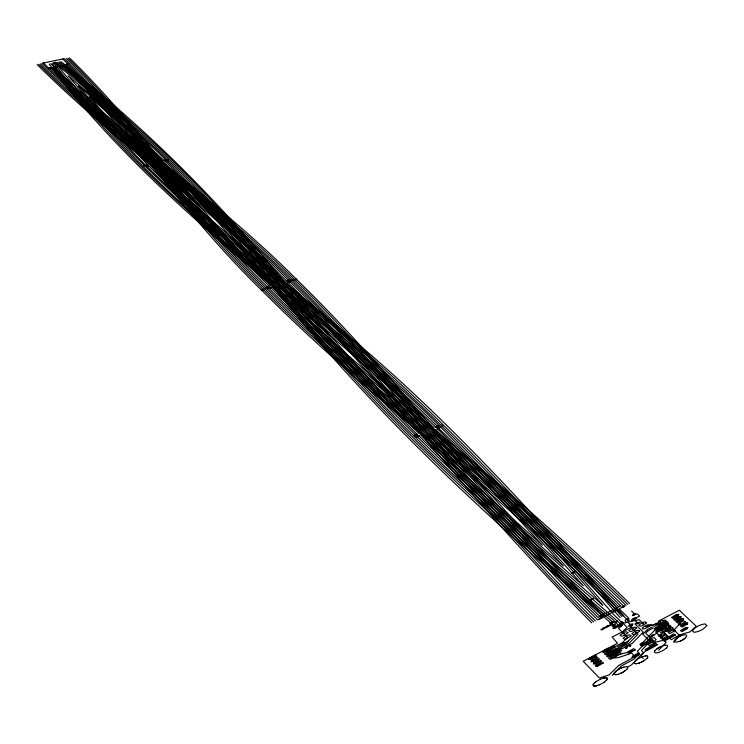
<?xml version="1.0" encoding="UTF-8"?>
<svg xmlns="http://www.w3.org/2000/svg" width="744" height="744" viewBox="0 0 744 744"><rect width="100%" height="100%" fill="white"/><g stroke="black" fill="none" stroke-linecap="round" stroke-linejoin="round"><path stroke-width="1.12" d="M667.684 646.313L667.108 645.225L665.006 645.225M666.41 648.033L664.373 649.614A37.777 25.873 24.4 0 1 660.756 651.567C659.314 652.581 652.488 654.413 654.794 650.749M647.912 657.017L647.057 655.836M634.139 662.811L634.558 661.89M627.778 667.917L626.922 666.717L623.835 667.089M613.874 673.534L614.005 674.417M592.996 685.057L593.768 683.717M593.126 684.75L593.666 685.894M667.731 624.086L668.205 622.654L665.266 620.105L658.338 621.194L679.356 610.238L696.263 626.309L689.874 631.926L680.286 634.66A63.928 43.189 27.8 0 0 675.478 637.264L671.237 639.682L661.518 630.242L666.178 626.96L667.368 624.607M626.82 669.312L627.815 667.898M627.685 645.625L628.01 645.857A3.608 2.511 24.8 0 0 629.173 645.206L628.931 644.964A3.627 2.52 25 0 0 627.694 645.625M606.62 680.053L607.374 678.723L606.955 677.998M602.231 628.652L602.547 628.875A3.562 2.474 23.6 0 0 603.719 628.243L603.477 628.001A3.571 2.483 23.9 0 0 602.24 628.652M666.401 648.043L667.573 646.601M647.81 657.305L647.327 658.003M607.169 679.309L606.267 680.444M612.572 622.523L612.889 622.747A3.543 2.446 23.7 0 0 614.042 622.124L613.744 621.9M634.53 661.909L636.036 660.346M614.172 672.911L615.26 671.73M616.06 621.742L616.376 621.965A3.543 2.446 23.7 0 0 617.529 621.342L617.222 621.119M146.652 166.34A5.664 3.06 5.1 0 0 148.316 165.912L148.688 165.642L147.861 165.605A5.692 3.078 5.2 0 0 146.205 166.042L145.833 166.34L146.652 166.349M647.345 657.994L644.527 660.374A38.056 26.44 24.3 0 1 640.826 662.374M654.776 650.758L656.989 648.796M681.634 619.464L677.7 621.445M679.412 617.343L675.794 619.259M612.349 625.806L612.2 626.346L613.205 626.262A7.933 5.487 23.6 0 0 615.046 625.267L615.344 624.662L614.302 624.718A7.998 5.534 24.2 0 0 612.452 625.713L612.452 625.713M633.051 650.051L629.368 652.023L617.241 654.85L614.042 651.595M673.646 642.156L679.811 635.59L675.571 631.498L674.362 631.777L673.199 630.652L680.23 623.546M658.645 650.265L666.159 642.323L655.678 632.093L657.91 629.768M682.471 625.685L686.117 623.723M677.179 615.13L673.236 617.315M662.337 625.974L663.118 625.165L660.858 622.979L645.401 626.653M656.952 631.721L662.467 628.764M657.891 632.679L652.469 635.571L637.301 651.335L639.44 653.465L634 659.138L621.463 665.889L612.331 675.32M657.854 626.913L641.57 643.802L642.677 644.899M617.827 646.657L628.475 640.984M647.652 631.135L645.634 633.218L650.926 638.417L654.246 637.654L656.152 639.524L653.139 642.667L664.141 640.128L673.227 635.246M647.717 631.07L653.102 627.973M643.058 624.356L643.606 623.798M619.752 648.563L610.266 653.585M610.908 657.975L614.516 654.292L621.686 650.479M637.162 632.093L625.276 644.155L608.378 653.093L606.49 653.483M624.411 634.214L618.59 628.606L621.872 625.304L620.059 625.778M633.907 628.866L633.079 629.712L630.661 627.322L631.823 626.141L627.769 622.142M661.676 627.769L655.985 630.782M626.56 622.421L625.006 620.496L626.504 618.999M627.555 619.613L628.866 618.292L619.185 608.778L623.844 606.379C568.714 552.383 510.812 501.316 451.989 451.385L379.766 389.847L337.19 352.582L293.359 312.201L268.77 288.235L269.486 288.03L267.031 288.784C194.742 219.182 138.533 135.213 67.918 64.114L67.239 64.244M631.628 611.103L634.121 613.549L633.432 614.237L633.916 614.711L633.59 614.163M618.245 625.444L615.26 621.798L611.382 622.663L612.182 623.472L611.735 623.918L602.975 628.447M626.857 669.284L624.886 670.939M606.323 680.416L604.286 682.109M594.065 683.355L594.549 682.908M591.275 661.053L591.006 661.723L592.038 661.63A8.138 5.785 24.3 0 0 593.954 660.57L594.27 659.937L593.191 660.002M417.598 434.477L416.798 434.18A6.901 4.529 13.9 0 0 414.994 434.914L414.687 435.398L415.608 435.352A6.854 4.483 13.5 0 0 417.412 434.617C352.042 369.898 294.001 297.302 233.56 227.571C181.034 166.358 120.695 112.549 57.8 62.264M615.204 671.748L615.725 671.321M594.484 682.946L595.033 682.49M649.019 626.401C650.619 621.342 636.855 630.363 644.602 628.773C648.973 626.346 648.545 627.564 648.303 625.76A8.017 5.459 25 0 1 650.126 624.774L651.102 624.681L650.87 625.313A7.952 5.413 24.5 0 1 649.047 626.29M684.917 638.287C691.511 632.047 677.989 635.609 676.008 638.631C669.349 644.89 682.936 641.347 684.926 638.287L682.146 640.072M635.999 660.365L636.539 659.947M615.679 671.339L616.804 670.493M594.968 682.527L595.563 682.071M632.316 625.016L633.107 623.918L631.303 624.021A12.676 8.705 24.7 0 0 629.164 625.137L628.41 626.299L630.177 626.141A12.508 8.584 23.9 0 0 632.316 625.016M636.511 659.965L637.654 659.156A39.627 27.575 27.1 0 1 641.319 657.175L642.704 656.617M595.498 682.109L596.13 681.653M618.71 665.471L609.029 674.966L599.366 677.979L583.203 661.276L617.529 643.281L612.107 637.041L631.238 627.35L637.924 634.186L629.247 643.104L626.755 644.313A32.606 22.701 26.1 0 0 623.519 646.034L620.375 648.405L614.367 649.428A32.587 22.878 26 0 0 611.094 651.158L608.797 653.046L608.266 654.46C613.372 661.704 621.947 655.678 629.033 654.227C632.874 650.396 635.962 657.901 630.177 659.231L618.962 665.322M53.466 62.747L53.512 62.719A1.99 0.977 3.7 0 1 54.424 62.533C91.717 93.26 130.963 125.429 165.773 160.007L165.168 160.155L167.428 159.607L168.479 160.639L166.247 161.188L166.823 161.039M603.691 682.508L604.342 682.071M656.98 648.805L657.557 648.415A39.358 26.989 27.1 0 1 661.165 646.462L664.439 645.346M624.923 670.911L624.3 671.339A38.316 26.998 24.2 0 1 620.533 673.376L617.79 674.389M616.757 670.521L617.381 670.102A39.869 28.16 27.1 0 1 621.147 668.066L621.835 667.777M596.065 681.69L596.725 681.253A40.148 28.793 27.1 0 1 600.557 679.179M667.136 629.219C662.541 635.413 679.7 626.271 670.186 627.601L660.272 632.744M677.654 637.506L678.221 637.162M591.731 599.264L592.503 598.827M627.992 666.847L631.405 665.006L643.383 652.479L641.375 650.489L650.954 640.519L649.4 640.798L642.751 634.26L647.261 629.619L652.144 627.034M655.362 644.853L647.261 649.205L640.835 655.92L643.43 658.496M682.527 630.242L686.201 628.271M601.031 663.239L597.097 665.294M614.023 657.398L622.003 653.148M655.027 629.843L666.512 624.197L670.967 628.494L662.774 632.865L660.346 635.404L662.579 637.58M594.884 663.053L598.827 660.97M611.521 654.86L619.492 650.619M657.752 630.289L665.396 626.225M612.768 656.124L620.747 651.884M659.017 631.516L666.652 627.443M607.774 651.056L615.744 646.843M653.985 626.625L661.63 622.579M592.643 660.812L596.614 658.71M609.02 652.321L616.99 648.098M655.241 627.843L662.885 623.798M654.06 628.913L661.611 624.914L664.29 622.049M606.527 649.791L614.498 645.587M652.739 625.397L660.374 621.37M590.28 658.645L594.409 656.459M613.056 624.793L615.335 623.611M573.252 572.61L573.987 572.266L602.696 605.03M680.295 640.975L680.937 640.686M599.153 684.889L599.906 684.554M600.501 679.216L602.659 678.379M623.221 623.844L613.819 614.693L546.831 538.758L495.532 482.958L440.764 427.168L438.356 428.153C485.944 472.793 530.258 522.939 573.987 572.266M439.22 425.661L436.83 426.628L437.444 426.358C313.661 303.366 163.252 207.185 56.907 66.913L56.256 67.025M599.208 684.852L596.409 685.791M639.468 662.923L640.854 662.355A38.028 26.421 24.3 0 0 644.546 660.356M413.729 435.714L416.203 434.766L415.543 434.998C348.917 369.554 291.034 296.168 229.859 225.804C177.797 165.308 118.082 111.991 55.837 62.291A1.442 0.707 3.7 0 0 55.047 62.459M621.789 667.805L623.872 667.07M166.693 160.899C254.876 248.189 326.021 350.898 415.264 437.249L417.765 436.291L417.068 436.533L441.471 460.508L490.556 506.487L538.414 549.277L602.649 605.058M638.789 663.164L639.496 662.904M642.677 656.626L645.253 655.901M602.603 678.407L603.328 678.165M638.129 663.36L638.817 663.146M642.1 643.011L643.114 642.928L642.872 643.569A8.054 5.561 24.9 0 1 641.021 644.583L639.98 644.648L640.259 644.034A8.128 5.608 25.4 0 1 642.109 643.021M629.898 651.242L630.912 651.149L630.67 651.809A8.1 5.645 24.9 0 1 628.792 652.832L627.787 652.934L628.029 652.274A8.165 5.692 25.4 0 1 629.908 651.251M626.987 645.68L628.001 645.597L627.759 646.248A8.063 5.608 24.6 0 1 625.881 647.261L624.876 647.364L625.127 646.713A8.128 5.654 25.2 0 1 626.997 645.69M658.626 626.997L657.64 627.08L657.863 626.448A8.026 5.441 25.2 0 1 659.677 625.471L660.663 625.379L660.43 626.002A7.961 5.394 24.7 0 1 658.617 626.987M662.216 626.978L663.202 626.894L662.978 627.527A7.97 5.403 24.8 0 1 661.165 628.513M661.174 628.522L660.188 628.606L660.412 627.973A8.035 5.45 25.3 0 1 662.225 626.987M615.251 610.303L616.237 610.229L615.995 610.843A7.849 5.385 23.2 0 1 614.153 611.81L613.13 611.866L613.419 611.28A7.914 5.431 23.7 0 1 615.26 610.322M603.272 678.193L603.979 677.998M617.836 674.362L616.544 674.678M597.116 685.587L595.795 685.922M143.964 165.512L146.233 164.926L145.629 165.094C113.19 132.99 83.737 98.069 55.196 62.505M638.157 663.341L636.353 663.732M145.015 166.563L147.256 165.977L146.522 165.996M633.572 656.561L637.524 654.497M608.694 655.724L632.149 643.439L643.207 632.075L635.004 624.011L636.836 622.151L633.749 619.129L639.645 616.06L637.45 613.921L633.916 614.711M604.323 651.279L607.922 650.405L622.282 642.788L627.564 637.366L622.319 632.158L627.118 627.304L623.491 623.705M60.627 66.142L61.287 65.984M615.158 627.359L614.646 627.192L620.422 623.872L639.152 619.668L643.495 623.918M43.496 62.961L48.686 68.095L49.364 67.955M611.447 622.737L616.795 621.547M617.195 674.529L613.837 674.278M603.923 678.026L604.584 677.868M664.429 645.346L665.015 645.225M630.596 645.513L630.912 645.746A3.618 2.511 24.8 0 1 629.731 646.369L629.424 646.155A3.627 2.52 25.1 0 1 630.605 645.522M607.411 625.946L607.783 626.095A3.553 2.465 23.6 0 1 606.546 626.783L606.239 626.578A3.571 2.474 23.9 0 1 607.429 625.964M627.75 618.971L628.113 619.12A3.543 2.427 23.9 0 1 626.894 619.799L626.597 619.594A3.553 2.437 24.1 0 1 627.759 618.989M622.049 621.863L622.421 622.012A3.543 2.437 23.9 0 1 621.194 622.7L620.887 622.486A3.562 2.446 24.1 0 1 622.058 621.882M595.851 685.884L594.279 686.052M604.528 677.896L605.142 677.784M645.225 655.91L645.792 655.817M48.769 68.262L48.369 68.002A5.292 2.604 3.6 0 1 49.969 67.657L50.36 67.918A5.273 2.585 3.5 0 1 48.769 68.253M595.293 685.977L593.359 685.819M615.53 674.78L616.032 674.743M605.095 677.812L606.081 677.738M636.38 663.713L635.06 663.732M645.773 655.836L647.075 655.817M144.336 165.363L144.494 165.419A1.786 0.967 5 0 1 143.601 165.661L143.48 165.587A1.786 0.967 5.1 0 1 144.336 165.373M165.094 161.597L165.652 161.55A5.617 3.013 5.5 0 0 167.288 161.123L166.833 160.816A5.645 3.041 5.6 0 0 165.196 161.253C207.743 203.893 248.31 251.872 287.51 298.967C383.718 418.37 498.099 520.986 614.051 620.636M605.588 677.775L606.453 677.784M606.406 677.812L607.178 678.11M634.79 663.639L634.176 662.792M60.934 61.613C140.458 123.783 212.784 194.742 276.703 272.862L286.496 284.422C329.527 335.572 373.618 385.913 421.113 432.989M59.371 61.938C123.374 112.976 184.614 167.819 237.913 230.138C297.433 298.828 354.311 369.973 419.318 433.706M78.464 85.969L124.332 125.336L162.518 161.132M586.756 601.812C481.294 511.463 379.142 416.491 291.22 308.648L284.022 300.065C244.702 252.96 205.614 205.502 161.792 162.452M586.774 601.831L610.34 622.551M52.303 63.398C73.637 93.511 103.137 115.897 131.083 139.5C186.353 185.247 242.339 230.324 293.471 280.767M74.102 90.257L50.583 68.048M295.619 278.507C338.25 319.846 377.775 364.216 416.575 409.107L427.521 421.774C484.204 487.822 541.781 553.211 603.579 614.563M296.865 279.707C219.815 202.089 128.089 140.83 50.722 63.714M293.927 279.047C338.009 321.845 378.733 367.908 418.807 414.427L443.982 443.619C494.648 502.637 546.608 560.604 601.719 615.511M292.225 279.577C400.56 386.517 490.873 510.086 599.859 616.46M629.61 603.468C576.349 551.555 520.521 502.349 463.772 454.296L420.853 417.97C370.819 375.646 320.98 332.968 274.48 286.747M295.173 280.237C218.931 203.995 129.679 142.513 52.164 67.713M627.797 604.398C572.666 550.579 514.764 499.68 455.97 449.915L443.266 439.146C385.197 389.949 326.728 341.04 272.75 287.286M620.124 617.632C519.145 501.633 413.236 389.298 292.922 292.931L278.2 280.627C233.923 243.632 189.636 206.497 148.707 165.754M625.983 605.328C568.072 548.681 507.055 495.327 445.21 443.024L417.31 419.365C367.303 376.938 317.474 334.168 271.021 287.826M441.406 424.982L442.95 426.489M440.764 427.168C348.062 334.177 240.182 258.177 146.661 166.126M288.105 282.469C396.096 390.098 486.455 514.132 595.46 620.961M69.527 57.948C142.402 129.289 199.569 214.821 273.215 285.491M67.974 58.265C140.793 129.679 197.876 215.295 271.486 286.031M164.154 160.723L120.435 120.063L68.085 75.758L109.294 124.202L147.796 164.843M286.84 281.223C209.445 203.447 118.343 141.062 40.381 63.938M618.738 606.816C563.682 552.792 505.827 501.716 447.098 451.738L404.55 415.478C356.543 374.52 308.844 333.079 264.325 288.3M285.138 281.762C207.799 203.893 116.696 141.472 38.79 64.263M616.906 607.755C561.869 553.666 504.032 502.516 445.312 452.482L402.764 416.175C354.776 375.162 307.077 333.675 262.586 288.839M283.427 282.292C206.135 204.358 115.06 141.862 37.2 64.589M284.682 283.538C336 333.963 382.649 389.019 429.279 443.824L438.811 455.002C487.859 512.672 538.312 569.188 591.712 622.877M48.695 68.104C126.145 143.071 215.388 204.693 291.546 281.102L289.165 281.864L289.834 281.641C332.531 323.445 372.102 368.28 410.967 413.627L421.337 425.708C477.983 492.268 535.661 558.074 597.553 619.845L617.213 609.773L628.373 620.756M66.411 58.59C139.193 130.079 196.193 215.769 269.756 286.57M435.817 427.196C380.649 372.809 321.343 322.924 261.981 273.243L253.044 265.72C188.827 212.189 126.75 155.468 74.121 90.266M437.36 428.702L469.25 460.759L504.19 497.559L583.343 585.881L490.203 503.669L451.878 467.967L419.058 435.975M435.584 429.4L496.295 491.803L563.31 566.035L485.19 496.62L420.844 435.231M286.375 282.99C394.376 390.823 484.586 514.96 593.582 621.919M160.871 161.55L126.843 129.437L89.206 96.646L120.733 132.451L151.106 164.006M615.074 608.694C558.195 552.68 498.285 499.866 437.537 448.102L407.452 422.406C357.287 379.533 307.319 336.288 260.846 289.388M62.766 59.009L67.909 64.105M434.04 427.893C310.313 304.584 159.839 208.106 53.698 67.425M623.798 615.734C537.735 518.838 451.078 421.746 351.419 338.353C284.775 280.739 214.681 226.994 152.018 164.917M627.322 619.389L628.289 620.338M432.264 428.591C307.337 304.24 155.626 206.544 49.132 64.04M433.808 430.106L486.409 483.963L542.367 545.278L478.011 487.553L422.666 434.543M621.965 616.683C522.902 503.409 419.709 393.046 302.083 298.604L290.309 288.774C242.563 248.905 194.519 209.231 150.362 165.335M635.423 632.028L636.297 632.884M163.429 162.034C204.628 202.461 241.716 246.766 278.665 291.034L289.109 303.506C384.453 421.439 497.578 522.958 612.191 621.593M621.491 624.914C552.466 562.743 480.485 503.595 415.264 437.249M626.662 636.641L627.499 637.469M613.754 625.49L612.982 624.728L610.991 625.081L601.487 630.001L600.91 629.415M66.644 64.709C137.184 135.854 193.291 219.871 265.524 289.528M65.072 65.035C135.548 136.273 191.58 220.363 263.785 290.067M149.46 164.424L114.39 127.68L78.408 85.979M622.412 642.621L623.398 643.616M63.5 65.36C133.948 136.654 189.887 220.828 262.037 290.616M53.587 62.803L56.897 66.904M591.275 661.053A8.203 5.84 24.9 0 1 593.201 660.012M603.747 682.481A38.549 27.565 24 0 1 599.906 684.554M617.343 670.121A39.897 28.188 27.1 0 1 621.101 668.093M678.798 636.845A38.855 26.254 27 0 1 680.639 635.943M612.582 622.523A3.562 2.455 23.9 0 1 613.754 621.919M616.069 621.751A3.553 2.455 24 0 1 617.232 621.138M624.337 671.311A38.288 26.979 24.2 0 1 620.58 673.357M657.557 648.415A39.33 26.97 27.1 0 1 661.174 646.462M588.578 659.379L589.694 659.463A8.119 5.775 24.1 0 0 591.61 658.403L591.88 657.743L590.848 657.836A8.184 5.822 24.7 0 0 588.932 658.886L588.588 659.314M574.861 571.922L574.526 572.406A7.607 5.189 21 0 1 572.685 573.317L571.718 573.401L571.978 572.815A7.663 5.236 21.5 0 1 573.81 571.904L574.861 571.922M68.597 63.984L68.225 64.207A5.227 2.548 3.9 0 1 66.653 64.542L66.253 64.291A5.245 2.576 3.9 0 1 67.825 63.956L68.597 63.984M62.654 65.723L62.282 65.946A5.245 2.567 3.7 0 1 60.692 66.281L60.301 66.03A5.264 2.585 3.8 0 1 61.882 65.695L62.654 65.723M57.623 66.755L57.242 66.979A5.255 2.576 3.6 0 1 55.661 67.313L55.261 67.062A5.273 2.595 3.7 0 1 56.851 66.728L57.623 66.755M439.899 427.614L439.546 428.005A6.817 4.408 14.1 0 1 437.77 428.721L436.858 428.777L437.156 428.293A6.854 4.455 14.4 0 1 438.932 427.577L439.899 427.614M438.374 426.089L438.021 426.479A6.808 4.399 14 0 1 436.244 427.196L435.342 427.251L435.631 426.777A6.845 4.445 14.4 0 1 437.416 426.061L438.374 426.089M419.337 435.742L418.974 436.142A6.863 4.492 13.6 0 1 417.161 436.877L416.212 436.905L416.556 436.44A6.901 4.538 13.9 0 1 418.361 435.714L419.337 435.742M687.781 627.583L687.475 628.048A7.989 5.357 25.3 0 1 685.68 629.033L684.703 629.126L684.926 628.494A8.054 5.403 25.8 0 1 686.712 627.518L687.781 627.583M687.689 623.035L687.391 623.5A7.961 5.32 25.1 0 1 685.605 624.476L684.629 624.569L684.843 623.937A8.026 5.366 25.7 0 1 686.628 622.97L687.689 623.035M683.225 618.776L682.918 619.231A7.933 5.301 24.9 0 1 681.132 620.198L680.165 620.291L680.379 619.668A7.998 5.348 25.4 0 1 682.164 618.701L683.225 618.776M680.993 616.655L680.686 617.111A7.914 5.292 24.8 0 1 678.909 618.078L677.896 618.134L678.156 617.548A7.979 5.338 25.3 0 1 679.932 616.581L680.993 616.655M678.751 614.46L678.444 614.916A7.905 5.282 24.7 0 1 676.659 615.874L675.692 615.967L675.915 615.344A7.97 5.329 25.2 0 1 677.691 614.386L678.751 614.46M663.936 625.295L663.62 625.76A7.961 5.385 24.7 0 1 661.807 626.736L660.784 626.801L661.053 626.197A8.026 5.431 25.3 0 1 662.867 625.22L663.936 625.295M664.076 628.076L663.76 628.541A7.979 5.403 24.8 0 1 661.946 629.526L660.914 629.591L661.184 628.996A8.045 5.459 25.4 0 1 662.997 628.01L664.076 628.076M654.069 634.892L653.837 635.274A8.017 5.478 24.8 0 1 651.911 636.353L650.926 636.455L651.158 635.813A8.082 5.524 25.4 0 1 652.99 634.818L654.069 634.892M650.284 642.193L649.958 642.667A8.054 5.534 25 0 1 648.108 643.681L647.075 643.746L647.354 643.132A8.119 5.58 25.5 0 1 649.196 642.128L650.284 642.193M635.227 655.845L634.892 656.329A8.128 5.664 25.1 0 1 633.014 657.361L631.963 657.426L632.251 656.803A8.203 5.72 25.7 0 1 634.13 655.771L635.227 655.845M639.859 622.384L639.533 622.84A7.933 5.422 24.1 0 1 637.701 623.825L636.715 623.918L636.948 623.286A7.998 5.468 24.7 0 1 638.78 622.309L639.859 622.384M636.129 618.125L635.32 619.073A12.462 8.51 23.7 0 1 633.191 620.171L631.433 620.329L632.186 619.185A12.62 8.63 24.6 0 1 634.307 618.078L636.129 618.125M626.987 647.726L626.941 647.829A3.618 2.52 24.8 0 1 625.723 648.508L625.416 648.284A3.627 2.53 25.1 0 1 626.597 647.652L626.978 647.754M635.525 614.033L635.199 614.488A7.877 5.366 23.8 0 1 633.367 615.455L632.391 615.548L632.633 614.925A7.942 5.413 24.3 0 1 634.455 613.958L635.525 614.033M629.099 620.003L629.024 620.143A3.543 2.427 24 0 1 627.862 620.747L627.555 620.543A3.553 2.437 24.2 0 1 628.717 619.938L629.099 620.003M625.053 642.9L624.718 643.383A8.045 5.599 24.4 0 1 622.84 644.397L621.835 644.49L622.086 643.848A8.11 5.645 25 0 1 623.965 642.835L625.053 642.9M622.468 624.765L621.64 625.723A12.508 8.621 23.6 0 1 619.482 626.839L617.771 627.043L618.478 625.844A12.667 8.751 24.5 0 1 620.626 624.728L622.468 624.765M623.407 622.895L623.379 622.961A3.553 2.446 23.9 0 1 622.151 623.649L621.854 623.444A3.562 2.455 24.2 0 1 623.026 622.83L623.407 622.895M624.765 606.081L624.532 606.444A7.821 5.338 23.3 0 1 622.616 607.485L621.64 607.578L621.882 606.965A7.886 5.385 23.8 0 1 623.705 606.007L624.765 606.081M615.697 650.888L615.353 651.372A8.091 5.673 24.5 0 1 613.456 652.395L612.452 652.497L612.703 651.837A8.156 5.72 25.1 0 1 614.6 650.814L615.697 650.888M617.576 626.346L616.739 627.304A12.518 8.658 23.6 0 1 614.581 628.429L612.805 628.587L613.567 627.424A12.685 8.779 24.4 0 1 615.734 626.299L617.576 626.346M613.01 621.984L612.675 622.449A7.914 5.468 23.5 0 1 610.815 623.426L609.782 623.491L610.08 622.886A7.979 5.515 24 0 1 611.94 621.91L613.01 621.984M598.79 664.559L598.436 665.052A8.165 5.803 24.5 0 1 596.511 666.103L595.479 666.206L595.749 665.536A8.23 5.859 25.1 0 1 597.674 664.485L598.79 664.559M596.558 662.327L596.204 662.82A8.147 5.794 24.4 0 1 594.27 663.862L593.247 663.974L593.517 663.304A8.221 5.85 25 0 1 595.442 662.253L596.558 662.327M602.547 617.446L602.212 617.901A7.886 5.459 23.1 0 1 600.343 618.878L599.357 618.971L599.608 618.348A7.942 5.506 23.6 0 1 601.478 617.371L602.547 617.446M603.747 614.591L603.412 615.046A7.868 5.441 23 0 1 601.552 616.023L600.557 616.116L600.817 615.493A7.933 5.487 23.6 0 1 602.677 614.516L603.747 614.591M593.359 598.604L593.024 599.059A7.766 5.348 22.3 0 1 591.173 599.999L590.187 600.092L590.448 599.478A7.831 5.394 22.8 0 1 592.298 598.539L593.359 598.604M290.653 281.464L290.281 281.771A6.129 3.627 8.6 0 1 288.57 282.32L287.733 282.348L288.049 281.967A6.157 3.664 8.8 0 1 289.76 281.418L290.653 281.464M289.407 280.218L289.044 280.525A6.119 3.627 8.5 0 1 287.324 281.074L286.459 281.083L286.812 280.721A6.147 3.655 8.7 0 1 288.523 280.172L289.407 280.218M270.993 287.621L270.611 287.937A6.175 3.692 8.1 0 1 268.872 288.486L267.998 288.495L268.352 288.133A6.203 3.72 8.3 0 1 270.1 287.575L270.993 287.621M269.709 286.375L269.337 286.682A6.175 3.683 8 0 1 267.598 287.24L266.724 287.249L267.077 286.886A6.203 3.711 8.2 0 1 268.817 286.328L269.709 286.375M166.582 159.848L166.21 160.09A5.617 3.013 5.5 0 1 164.573 160.518L164.126 160.22A5.636 3.032 5.6 0 1 165.763 159.802L166.582 159.848M147.665 164.61L147.284 164.861A5.664 3.05 5.1 0 1 145.619 165.289L145.173 164.991A5.682 3.078 5.2 0 1 146.838 164.564L147.665 164.61M687.484 628.531L682.136 631.6L680.435 630.633L685.754 627.359L687.484 628.531M687.409 623.993L682.071 627.043L680.379 626.076L685.689 622.83L687.409 623.993M675.366 635.051L669.953 638.157L668.251 637.18L673.636 633.869L675.366 635.051M685.178 621.854L679.839 624.895L678.147 623.937L683.448 620.691L685.178 621.854M669.842 638.026L664.401 641.151L662.69 640.166L668.112 636.836L669.842 638.026M675.329 630.466L669.926 633.544L668.233 632.577L673.599 629.284L675.329 630.466M682.936 619.724L677.598 622.756L675.915 621.798L681.216 618.562L682.936 619.724M667.619 635.869L662.179 638.984L660.477 637.999L665.889 634.688L667.619 635.869M680.714 617.594L675.375 620.617L673.692 619.659L678.993 616.441L680.714 617.594M665.369 633.674L659.919 636.78L658.226 635.804L663.639 632.493L665.369 633.674M670.865 626.15L665.462 629.219L663.769 628.252L669.144 624.988L670.865 626.15M678.491 615.474L673.153 618.487L671.469 617.529L676.78 614.321L678.491 615.474M655.306 642.472L649.791 645.625L648.089 644.639L653.567 641.281L655.306 642.472M652.246 647.55L646.703 650.73L644.992 649.735L650.507 646.35L652.246 647.55M668.642 624.011L663.239 627.062L661.556 626.104L666.922 622.84L668.642 624.011M657.519 644.657L652.014 647.819L650.303 646.824L655.789 643.458L657.519 644.657M666.419 621.872L661.016 624.914L659.333 623.956L664.708 620.71L666.419 621.872M639.719 654.292L634.111 657.51L632.391 656.506L637.98 653.083L639.719 654.292M647.773 643.141L642.239 646.304L640.528 645.308L646.043 641.951L647.773 643.141M653.055 640.268L647.54 643.402L645.839 642.416L651.316 639.077L653.055 640.268M635.255 649.847L629.647 653.037L627.936 652.032L633.516 648.638L635.255 649.847M646.573 622.765C644.62 624.142 640.724 627.88 638.817 625.248C640.77 623.872 644.657 620.152 646.573 622.765M639.691 631.126C637.729 632.512 633.776 636.306 631.87 633.637C633.832 632.251 637.766 628.475 639.691 631.126M616.125 656.171L610.433 659.407L608.722 658.394L614.395 654.952L616.125 656.171M630.959 635.729C628.978 637.124 624.997 640.956 623.081 638.268C625.062 636.873 629.024 633.06 630.959 635.729M636.622 628.103C634.66 629.48 630.717 633.265 628.801 630.605C630.773 629.229 634.706 625.462 636.622 628.103M627.889 632.688C625.909 634.074 621.938 637.887 620.022 635.218C622.003 633.832 625.964 630.029 627.889 632.688M613.912 653.929L608.211 657.147L606.509 656.143L612.182 652.711L613.912 653.929M603.263 663.034L597.497 666.299L595.786 665.285L601.524 661.807L603.263 663.034M611.698 651.688L606.007 654.906L604.305 653.902L609.968 650.479L611.698 651.688M601.05 660.765L595.284 664.02L593.572 663.006L599.311 659.537L601.05 660.765M609.494 649.456L603.803 652.655L602.101 651.66L607.774 648.247L609.494 649.456M598.836 658.505L593.08 661.751L591.368 660.746L597.106 657.287L598.836 658.505M596.632 656.255L590.876 659.491L589.174 658.477L594.912 655.036L596.632 656.255M166.926 159.69L167.065 159.755A1.767 0.949 5.6 0 0 167.902 159.532L167.781 159.458A1.767 0.949 5.6 0 0 166.954 159.681L166.944 159.672M620.505 605.867L597.944 617.399C533.615 553.285 474.021 484.679 415.078 415.645C375.05 369.005 334.363 322.822 290.309 279.911L287.928 280.618L288.598 280.414C211.11 202.703 119.961 140.356 41.906 63.287L64.328 58.683C137.073 130.274 193.998 216.085 267.533 286.998L268.212 286.784L265.831 287.556L294.522 315.54L325.956 344.667L370.484 384.025L442.754 445.786C503.567 497.373 563.552 550.03 620.524 605.858M706.8 625.462L705.126 623.872A30.755 20.488 26.7 0 0 692.422 630.745L694.096 632.344A29.825 19.856 24.9 0 0 706.8 625.462"/></g></svg>
